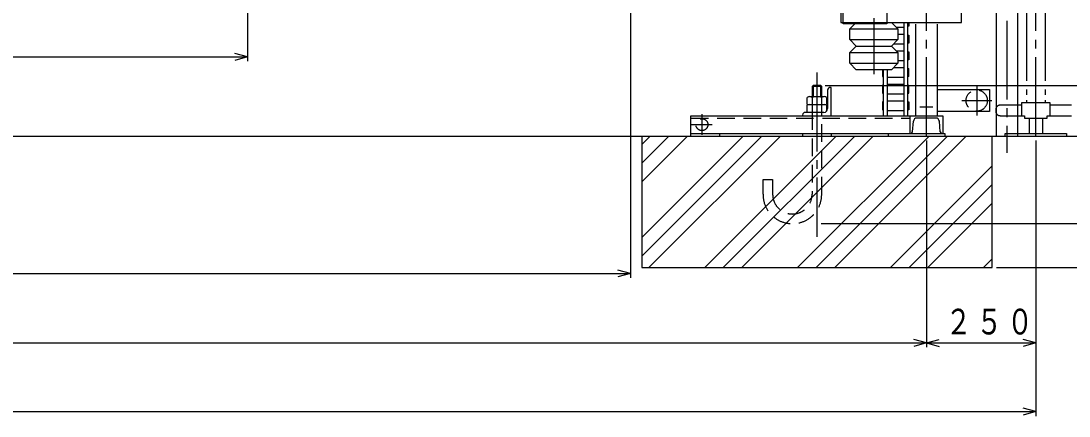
# Model space of a CAD drawing. Units: millimetres, scale not verified. Extents: x -7950 to 7710, y -5600 to 5443.
# Drawn here: x -200 to 2193, y -3334 to -2432 of the extents above; entities that cross this region are included whole.
import ezdxf

# ---------------------------------------------------------------- set-up
doc = ezdxf.new("R2010")
doc.units = ezdxf.units.MM
doc.header["$LTSCALE"] = 20
for name, pattern in [('CHAIN2', [12, 9, -1, 1, -1]), ('DASHED2', [3, 2, -1]), ('DOUBLE_CHAIN2', [12.8, 9, -1, 0.6, -0.6, 0.6, -1])]:
    doc.linetypes.add(name, pattern=pattern)
doc.layers.add('0-0_1', color=1, linetype='Continuous')
doc.styles.add('ＭＳ ゴシック', font='')
doc.styles.get('ＭＳ ゴシック').set_extended_font_data('MS Gothic')

msp = doc.modelspace()

# ---------------------------------------------------------------- linework, layer by layer
at = {"layer": '0-0_1', "color": 2, "linetype": 'CHAIN2'}
for p, q in [((1866.84, -2695.01), (1866.84, 2612.32)), ((2050.84, 2608.3), (2050.84, -2733.26)), ((2116.84, -2695.01), (2116.84, 2521.26)), ((1746.84, -2425.56), (1746.84, -2553.56)), ((1616.84, -2550.01), (1616.84, -2925.01)), ((1981.84, -2579.71), (1981.84, -2648.31)), ((1881.84, -2629.01), (1851.84, -2629.01)), ((1947.54, -2614.01), (2016.14, -2614.01)), ((1354.34, -2645.41), (1354.34, -2692.61)), ((1330.74, -2669.01), (1377.94, -2669.01))]:
    msp.add_line(p, q, dxfattribs=at)
at = {"layer": '0-0_1', "color": 2, "linetype": 'DOUBLE_CHAIN2'}
for p, q in [((2095.49, 2474.99), (2095.49, -2619.51)), ((2138.19, 2474.99), (2138.19, -2619.51)), ((2083.84, -2624.51), (2035.34, -2624.51)), ((2083.84, -2619.51), (2083.84, -2648.51)), ((2198.34, -2624.51), (2149.84, -2624.51)), ((2025.34, -2634.51), (2025.34, -2638.51)), ((2035.34, -2648.51), (2090.84, -2648.51)), ((2090.84, -2648.51), (2090.84, -2654.51)), ((2090.84, -2654.51), (2142.84, -2654.51)), ((2101.34, -2654.51), (2101.34, -2689.01)), ((2132.34, -2654.51), (2132.34, -2689.01)), ((2142.84, -2648.51), (2198.34, -2648.51)), ((2142.84, -2654.51), (2142.84, -2648.51))]:
    msp.add_line(p, q, dxfattribs=at)
at = {"layer": '0-0_1'}
for p, q in [((2026.54, -1114.31), (2026.54, -2695.01)), ((2075.14, -1114.31), (2075.14, -2695.01)), ((1815.84, -2649.01), (1815.84, -2435.56)), ((1824.84, -2649.01), (1824.84, -2435.56)), ((1842.54, -2649.01), (1842.54, -2439.56)), ((1891.14, -2439.56), (1891.14, -2649.01)), ((1691.84, -2450.56), (1801.84, -2450.56)), ((1797.8, -2446.53), (1815.84, -2446.53)), ((1801.84, -2462.62), (1815.84, -2462.62)), ((1691.84, -2474.56), (1801.84, -2474.56)), ((1791.78, -2484.62), (1815.84, -2484.62)), ((1691.84, -2504.56), (1801.84, -2504.56)), ((1706.84, -2489.56), (1786.84, -2489.56)), ((1798, -2500.72), (1815.84, -2500.72)), ((1691.84, -2528.56), (1801.84, -2528.56)), ((1801.84, -2522.72), (1815.84, -2522.72)), ((1768.84, -2649.01), (1768.84, -2543.56)), ((1777.84, -2649.01), (1777.84, -2543.56)), ((1791.59, -2538.82), (1815.84, -2538.82)), ((1824.84, -2540.82), (1826.84, -2540.82)), ((1826.84, -2558.82), (1824.84, -2558.82)), ((1826.84, -2558.82), (1826.84, -2540.82)), ((1605.84, -2582.21), (1605.84, -2605.01)), ((1608.04, -2580.01), (1608.04, -2605.01)), ((1625.64, -2580.01), (1608.04, -2580.01)), ((1625.64, -2605.01), (1625.64, -2580.01)), ((1625.64, -2580.01), (1627.84, -2582.21)), ((1627.84, -2605.01), (1627.84, -2582.21)), ((1777.84, -2560.82), (1815.84, -2560.82)), ((1777.84, -2576.92), (1815.84, -2576.92)), ((1824.84, -2578.92), (1826.84, -2578.92)), ((1594.84, -2623.01), (1594.84, -2606.9)), ((1600.34, -2605.01), (1633.34, -2605.01)), ((1605.84, -2606.9), (1605.84, -2623.01)), ((1627.84, -2623.01), (1627.84, -2606.9)), ((1638.84, -2606.9), (1638.84, -2623.01)), ((1641.34, -2590.01), (1641.34, -2632.51)), ((1777.84, -2598.92), (1815.84, -2598.92)), ((1891.14, -2589.01), (2011.34, -2589.01)), ((2011.34, -2589.01), (2011.34, -2639.01)), ((1594.84, -2623.01), (1638.84, -2623.01)), ((1594.84, -2641.01), (1594.84, -2624.9)), ((1605.84, -2624.9), (1605.84, -2641.01)), ((1627.84, -2641.01), (1627.84, -2624.9)), ((1638.84, -2624.9), (1638.84, -2638.54)), ((1777.84, -2615.01), (1815.84, -2615.01)), ((1329.34, -2695.01), (1329.34, -2649.01)), ((1329.34, -2649.01), (1904.34, -2649.01)), ((1584.34, -2647.01), (1584.34, -2649.01)), ((1632.84, -2641.01), (1590.34, -2641.01)), ((1766.84, -2635.01), (1768.84, -2635.01)), ((1777.84, -2637.01), (1815.84, -2637.01)), ((1826.84, -2635.01), (1824.84, -2635.01)), ((1829.34, -2649.01), (1829.34, -2689.01)), ((1888.48, -2654.01), (1845.2, -2654.01)), ((2011.34, -2639.01), (1891.14, -2639.01)), ((1904.34, -2649.01), (1904.34, -2689.01)), ((1835.13, -2685.36), (1837.23, -2661.32)), ((1898.55, -2685.36), (1896.45, -2661.32)), ((-7860.19, -2695.01), (4823.41, -2695.01)), ((1216.84, -2695.01), (1216.84, -2995.01)), ((1329.34, -2689.01), (1909.34, -2689.01)), ((1394.34, -2689.01), (1394.34, -2695.01)), ((1584.34, -2689.01), (1584.34, -2695.01)), ((1649.34, -2689.01), (1649.34, -2695.01)), ((1779.34, -2689.01), (1779.34, -2695.01)), ((1909.34, -2689.01), (1909.34, -2695.01))]:
    msp.add_line(p, q, dxfattribs=at)
at = {"layer": '0-0_1', "color": 4}
for p, q in [((1191.19, -2158.01), (1191.19, -3018.76)), ((316.84, -2403.07), (316.84, -2524.43)), ((316.84, -2514.43), (287.86, -2506.66)), ((-1483.16, -2514.43), (316.84, -2514.43)), ((316.84, -2514.43), (287.86, -2522.19)), ((1635.64, -2580.01), (2789.11, -2580.01)), ((1866.84, -2705.01), (1866.84, -3177.38)), ((2116.84, -2705.01), (2116.84, -3334.23)), ((1626.84, -2895.01), (2639.11, -2895.01)), ((-3154.81, -3008.76), (1191.19, -3008.76)), ((1191.19, -3008.76), (1162.21, -3000.99)), ((1191.19, -3008.76), (1162.21, -3016.52)), ((2026.84, -2995.01), (2789.11, -2995.01)), ((-4833.16, -3167.38), (1866.84, -3167.38)), ((1866.84, -3167.38), (1837.86, -3159.61)), ((1866.84, -3167.38), (1837.86, -3175.14)), ((1866.84, -3167.38), (1895.82, -3159.61)), ((1866.84, -3167.38), (2116.84, -3167.38)), ((1866.84, -3167.38), (1895.82, -3175.14)), ((2116.84, -3167.38), (2087.86, -3159.61)), ((2116.84, -3167.38), (2087.86, -3175.14)), ((-5083.16, -3324.23), (2116.84, -3324.23)), ((2116.84, -3324.23), (2087.86, -3316.47)), ((2116.84, -3324.23), (2087.86, -3332))]:
    msp.add_line(p, q, dxfattribs=at)
at = {"layer": '0-0_1', "color": 2, "linetype": 'DASHED2'}
for p, q in [((1676.84, -2435.56), (1676.84, -2335.56)), ((1776.84, -2335.56), (1776.84, -2435.56)), ((1329.34, -2654.01), (1829.34, -2654.01)), ((1605.84, -2641.01), (1605.84, -2828.01)), ((1627.84, -2828.01), (1627.84, -2641.01)), ((1493.84, -2794.01), (1515.84, -2794.01)), ((1493.84, -2828.01), (1493.84, -2794.01)), ((1515.84, -2794.01), (1515.84, -2828.01))]:
    msp.add_line(p, q, dxfattribs=at)
at = {"layer": '0-0_1', "color": 2}
for p, q in [((1216.84, -2969.21), (1491.04, -2695.01)), ((1216.84, -2926.78), (1448.61, -2695.01)), ((1216.84, -2799.5), (1321.33, -2695.01)), ((1216.84, -2757.08), (1278.9, -2695.01)), ((1216.84, -2714.65), (1236.48, -2695.01)), ((1233.46, -2995.01), (1533.46, -2695.01)), ((1360.74, -2995.01), (1660.74, -2695.01)), ((1403.17, -2995.01), (1703.17, -2695.01)), ((1445.59, -2995.01), (1745.59, -2695.01)), ((1572.87, -2995.01), (1872.87, -2695.01)), ((1615.3, -2995.01), (1915.3, -2695.01)), ((1657.73, -2995.01), (1957.73, -2695.01)), ((1785, -2995.01), (2016.84, -2763.18)), ((1827.43, -2995.01), (2016.84, -2805.6)), ((1869.86, -2995.01), (2016.84, -2848.03)), ((1997.14, -2995.01), (2016.84, -2975.31))]:
    msp.add_line(p, q, dxfattribs=at)
at = {"layer": '0-0_1'}
for points in [[(1671.84, -2410.56), (1671.84, -2435.56), (1946.84, -2435.56), (1946.84, -2335.56), (1671.84, -2335.56), (1671.84, -2360.56)], [(1776.84, -2435.56), (1776.84, -2438.76), (1676.84, -2438.76), (1676.84, -2435.56)], [(1786.84, -2435.56), (1801.84, -2450.56), (1801.84, -2474.56), (1786.84, -2489.56), (1801.84, -2504.56), (1801.84, -2528.56), (1786.84, -2543.56), (1706.84, -2543.56), (1691.84, -2528.56), (1691.84, -2504.56), (1706.84, -2489.56), (1691.84, -2474.56), (1691.84, -2450.56), (1703.64, -2438.76)], [(1826.84, -2435.56), (1826.84, -2444.53), (1824.84, -2444.53)], [(1824.84, -2464.62), (1826.84, -2464.62), (1826.84, -2482.62), (1824.84, -2482.62)], [(1824.84, -2502.72), (1826.84, -2502.72), (1826.84, -2520.72), (1824.84, -2520.72)], [(1766.84, -2543.56), (1766.84, -2558.82), (1768.84, -2558.82)], [(1627.84, -2582.21), (1605.84, -2582.21), (1608.04, -2580.01)], [(1649.34, -2649.01), (1649.34, -2584.01), (1647.34, -2584.01)], [(1768.84, -2578.92), (1766.84, -2578.92), (1766.84, -2596.92), (1768.84, -2596.92)], [(1824.84, -2597.01), (1826.84, -2597.01), (1826.84, -2578.92)], [(1768.84, -2617.01), (1766.84, -2617.01), (1766.84, -2635.01)], [(1824.84, -2617.01), (1826.84, -2617.01), (1826.84, -2635.01)], [(1216.84, -2995.01), (2016.84, -2995.01), (2016.84, -2695.01)]]:
    msp.add_lwpolyline(points, dxfattribs=at)
at = {"layer": '0-0_1', "color": 2, "linetype": 'DOUBLE_CHAIN2'}
for points in [[(2149.84, -2648.51), (2149.84, -2619.51), (2083.84, -2619.51)], [(2046.84, -2695.01), (2046.84, -2689.01), (2186.84, -2689.01), (2186.84, -2695.01)]]:
    msp.add_lwpolyline(points, dxfattribs=at)
at = {"layer": '0-0_1', "color": 2, "linetype": 'DASHED2'}
for centre, radius in [((1981.84, -2614.01), 24.3), ((1354.34, -2669.01), 13.6)]:
    msp.add_circle(centre, radius, dxfattribs=at)
at = {"layer": '0-0_1'}
for centre, radius, start, end in [((1647.34, -2590.01), 6, 90, 180), ((1600.34, -2613.97), 8.96, 52.12112, 127.87888), ((1616.84, -2638.01), 33, 70.52878, 109.47122), ((1633.34, -2613.97), 8.96, 52.12112, 127.87888), ((1600.34, -2631.97), 8.96, 52.12112, 127.87888), ((1616.84, -2656.01), 33, 70.52878, 109.47122), ((1633.34, -2631.97), 8.96, 52.12112, 127.87888), ((1590.34, -2647.01), 6, 90, 180), ((1632.84, -2632.51), 8.5, 270, 0), ((1845.2, -2662.01), 8, 89.99878, 174.99986), ((1888.48, -2662.01), 8, 5.00014, 90.00122), ((1831.15, -2685.01), 4, 269.99178, 354.99986), ((1902.54, -2685.01), 4, 185.00014, 269.99423)]:
    msp.add_arc(centre, radius, start, end, dxfattribs=at)
at = {"layer": '0-0_1', "color": 2, "linetype": 'DOUBLE_CHAIN2'}
for centre, start, end in [((2035.34, -2634.51), 90, 180), ((2035.34, -2638.51), 180, 270)]:
    msp.add_arc(centre, 10, start, end, dxfattribs=at)
at = {"layer": '0-0_1', "color": 2, "linetype": 'DASHED2'}
for radius in [67, 45]:
    msp.add_arc((1560.84, -2828.01), radius, 180, 0, dxfattribs=at)

# ---------------------------------------------------------------- texts
at = {"layer": '0-0_1', "color": 7, "insert": (1910.25, -3148.93), "char_height": 58.65, "attachment_point": 7, "style": 'ＭＳ ゴシック'}
msp.add_mtext('\\T1.17;\\W0.75;２５０', dxfattribs=at)

doc.saveas('drawing.dxf')
